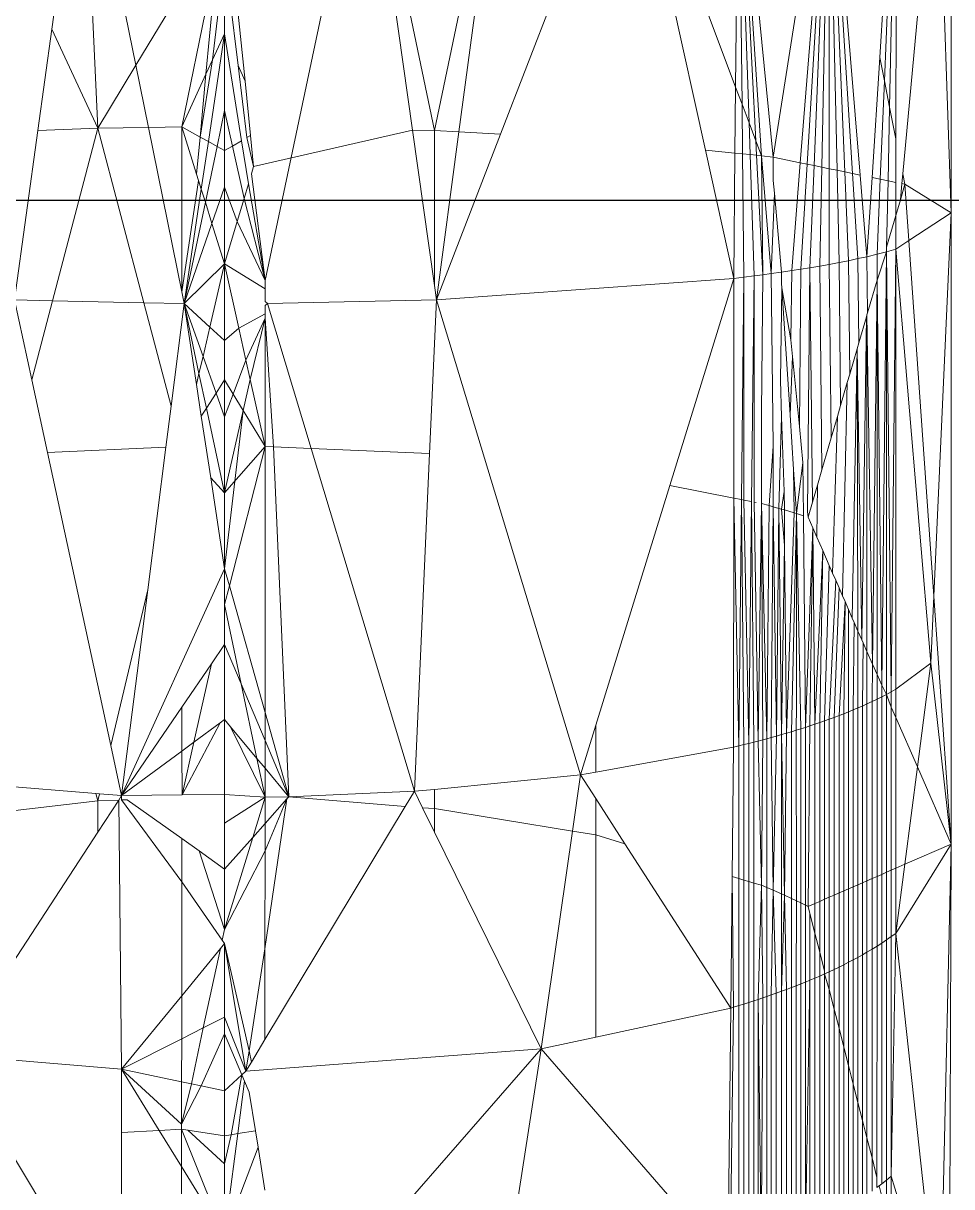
# Model space of a CAD drawing. Header units: metres. Extents: x 294 to 1101, y -498 to -355.
# Drawn here: x 500.83508 to 500.84657, y -391.21485 to -391.20046 of the extents above; entities that cross this region are included whole.
import ezdxf

# ---------------------------------------------------------------- set-up
doc = ezdxf.new("R2010")
doc.units = ezdxf.units.M
doc.linetypes.add('ACAD_ISO10W100', pattern=[18, 12, -3, 0, -3])
doc.layers.add('001-axis', color=1, linetype='Continuous')
doc.layers.add('fur', color=251, linetype='Continuous', lineweight=9)
doc.layers.add('wall', color=7, linetype='Continuous', lineweight=25)

# ---------------------------------------------------------------- blocks, each defined once
blk = doc.blocks.new('dfsdsf')
at = {"layer": 'fur'}
for p, q in [((144.757049, 54.53644), (144.758075, 54.529833)), ((144.763124, 54.534833), (144.763154, 54.527298)), ((144.754949, 54.533411), (144.758075, 54.529833)), ((144.76241, 54.531406), (144.763016, 54.533411)), ((144.763016, 54.533411), (144.762467, 54.528402)), ((144.763016, 54.533411), (144.763154, 54.527298)), ((144.750788, 54.529908), (144.75288, 54.53339)), ((144.752881, 54.530868), (144.75288, 54.53339)), ((144.753624, 54.532667), (144.753624, 54.531289)), ((144.758075, 54.529833), (144.760387, 54.53249)), ((144.760802, 54.532276), (144.760765, 54.52922)), ((144.760765, 54.52922), (144.760765, 54.532261)), ((144.760802, 54.532276), (144.760819, 54.529202)), ((144.760872, 54.529184), (144.760871, 54.532303)), ((144.760924, 54.532281), (144.760924, 54.529165)), ((144.760988, 54.529143), (144.760988, 54.532253)), ((144.753624, 54.530824), (144.754155, 54.53215)), ((144.754155, 54.53215), (144.753624, 54.531289)), ((144.754155, 54.53215), (144.754155, 54.531253)), ((144.754155, 54.53215), (144.754571, 54.531048)), ((144.75432, 54.530881), (144.754155, 54.53215)), ((144.760424, 54.529327), (144.760392, 54.532109)), ((144.760423, 54.532122), (144.760459, 54.529317)), ((144.760523, 54.529297), (144.760523, 54.532162)), ((144.760586, 54.532188), (144.760586, 54.529278)), ((144.760649, 54.529258), (144.760649, 54.532214)), ((144.760711, 54.532239), (144.760711, 54.529238)), ((144.761052, 54.532225), (144.761052, 54.529119)), ((144.761115, 54.529096), (144.761114, 54.532197)), ((144.761176, 54.532169), (144.761177, 54.529073)), ((144.761235, 54.52905), (144.761234, 54.532141)), ((144.761291, 54.532114), (144.761292, 54.529028)), ((144.76241, 54.532117), (144.76241, 54.531406)), ((144.761348, 54.529005), (144.761348, 54.532086)), ((144.761348, 54.532086), (144.761403, 54.528982)), ((144.761403, 54.532059), (144.761403, 54.528982)), ((144.761465, 54.528956), (144.761464, 54.532027)), ((144.761525, 54.531996), (144.761525, 54.52893)), ((144.761584, 54.528903), (144.761584, 54.531964)), ((144.761642, 54.531931), (144.761643, 54.529098)), ((144.761704, 54.52934), (144.761704, 54.531897)), ((144.761764, 54.531861), (144.761764, 54.529577)), ((144.761824, 54.529809), (144.761823, 54.531826)), ((144.762352, 54.531887), (144.762352, 54.531455)), ((144.761881, 54.53179), (144.761882, 54.530037)), ((144.76194, 54.530269), (144.76194, 54.531753)), ((144.761998, 54.531715), (144.761998, 54.530495)), ((144.762054, 54.530717), (144.762054, 54.531678)), ((144.754656, 54.531581), (144.754571, 54.531048)), ((144.762109, 54.531639), (144.762109, 54.530933)), ((144.762173, 54.531182), (144.762173, 54.531594)), ((144.762234, 54.531548), (144.762294, 54.531502)), ((144.762234, 54.531548), (144.762234, 54.531425)), ((144.762294, 54.53166), (144.76226, 54.531528)), ((144.76226, 54.531528), (144.762294, 54.531502)), ((144.762234, 54.531425), (144.762173, 54.531182)), ((144.762234, 54.531425), (144.762235, 54.52856)), ((144.762294, 54.531502), (144.762352, 54.531455)), ((144.762294, 54.528522), (144.762294, 54.531502)), ((144.762352, 54.531455), (144.76241, 54.531406)), ((144.762352, 54.531455), (144.762352, 54.528484)), ((144.762411, 54.528443), (144.76241, 54.531406)), ((144.76241, 54.531406), (144.762467, 54.528402)), ((144.753624, 54.531289), (144.753348, 54.530841)), ((144.753624, 54.531289), (144.753624, 54.530824)), ((144.753702, 54.530837), (144.754155, 54.531253)), ((144.754155, 54.531253), (144.754155, 54.530909)), ((144.754238, 54.530895), (144.754155, 54.531253)), ((144.762173, 54.531182), (144.762109, 54.530933)), ((144.762173, 54.528598), (144.762173, 54.531182)), ((144.754571, 54.531048), (144.754538, 54.530844)), ((144.752881, 54.530081), (144.752881, 54.530868)), ((144.752881, 54.530868), (144.753348, 54.530841)), ((144.753348, 54.530841), (144.752881, 54.530081)), ((144.753348, 54.530841), (144.753624, 54.530824)), ((144.753624, 54.530824), (144.753702, 54.530837)), ((144.753624, 54.530824), (144.753624, 54.530765)), ((144.753702, 54.530837), (144.754155, 54.530909)), ((144.754155, 54.530909), (144.754155, 54.53035)), ((144.754238, 54.530895), (144.754155, 54.530909)), ((144.754371, 54.530153), (144.754238, 54.530895)), ((144.75432, 54.530881), (144.754238, 54.530895)), ((144.754538, 54.530844), (144.75432, 54.530881)), ((144.754404, 54.530232), (144.75432, 54.530881)), ((144.754538, 54.530844), (144.754462, 54.530367)), ((144.762109, 54.530933), (144.762054, 54.530717)), ((144.762109, 54.530933), (144.762109, 54.528636)), ((144.752881, 54.530081), (144.753624, 54.530765)), ((144.753624, 54.530765), (144.753866, 54.530289)), ((144.753624, 54.530765), (144.753624, 54.530238)), ((144.753745, 54.530264), (144.753624, 54.530765)), ((144.762054, 54.530717), (144.761998, 54.530495)), ((144.762054, 54.528667), (144.762054, 54.530717)), ((144.761998, 54.530495), (144.76194, 54.530269)), ((144.761998, 54.530495), (144.761998, 54.528699)), ((144.752881, 54.530081), (144.753624, 54.530238)), ((144.753624, 54.530238), (144.753745, 54.530264)), ((144.753624, 54.530238), (144.753625, 54.529708)), ((144.753745, 54.530264), (144.753866, 54.530289)), ((144.753893, 54.529573), (144.753745, 54.530264)), ((144.753866, 54.530289), (144.754155, 54.53035)), ((144.753866, 54.530289), (144.754155, 54.529647)), ((144.754155, 54.53035), (144.754155, 54.529647)), ((144.754371, 54.530153), (144.754155, 54.53035)), ((144.754371, 54.530153), (144.754404, 54.530232)), ((144.754462, 54.530367), (144.754404, 54.530232)), ((144.76194, 54.530269), (144.761882, 54.530037)), ((144.761941, 54.52873), (144.76194, 54.530269)), ((144.750788, 54.529908), (144.752881, 54.530081)), ((144.752845, 54.526753), (144.752881, 54.530081)), ((144.752881, 54.530081), (144.753625, 54.529174)), ((144.752881, 54.530081), (144.753625, 54.529708)), ((144.754371, 54.530153), (144.754155, 54.529647)), ((144.75442, 54.530108), (144.754155, 54.529441)), ((144.754155, 54.528528), (144.75442, 54.530108)), ((144.75442, 54.530108), (144.754371, 54.530153)), ((144.75442, 54.530108), (144.758075, 54.529833)), ((144.75442, 54.530108), (144.754488, 54.529995)), ((144.75442, 54.530108), (144.75446, 54.529855)), ((144.754488, 54.529995), (144.75446, 54.529855)), ((144.754488, 54.529995), (144.754656, 54.529716)), ((144.761882, 54.530037), (144.761824, 54.529809)), ((144.761882, 54.530037), (144.761882, 54.52876)), ((144.750788, 54.529908), (144.752585, 54.527152)), ((144.75446, 54.529855), (144.754155, 54.528528)), ((144.75446, 54.529855), (144.754656, 54.528594)), ((144.758075, 54.529833), (144.756755, 54.527148)), ((144.758075, 54.529833), (144.758465, 54.527137)), ((144.758075, 54.529833), (144.758754, 54.529687)), ((144.761824, 54.529809), (144.761764, 54.529577)), ((144.761824, 54.52879), (144.761824, 54.529809)), ((144.753625, 54.529708), (144.753893, 54.529573)), ((144.753625, 54.529708), (144.753625, 54.529174)), ((144.754656, 54.529716), (144.756393, 54.526833)), ((144.754656, 54.528594), (144.754656, 54.529716)), ((144.758754, 54.529687), (144.758754, 54.527185)), ((144.758754, 54.529687), (144.760424, 54.529327)), ((144.753893, 54.529573), (144.754155, 54.529441)), ((144.754105, 54.528589), (144.753893, 54.529573)), ((144.754155, 54.529647), (144.754155, 54.529441)), ((144.761764, 54.529577), (144.761704, 54.52934)), ((144.761764, 54.529577), (144.761765, 54.528819)), ((144.754155, 54.529441), (144.754155, 54.528528)), ((144.760424, 54.529327), (144.759114, 54.527294)), ((144.760424, 54.529327), (144.760459, 54.529317)), ((144.760424, 54.529327), (144.760442, 54.527698)), ((144.760459, 54.529317), (144.760442, 54.527698)), ((144.760459, 54.529317), (144.760523, 54.529297)), ((144.760523, 54.529297), (144.760586, 54.529278)), ((144.760523, 54.529297), (144.760523, 54.527722)), ((144.760586, 54.529278), (144.760649, 54.529258)), ((144.760586, 54.529278), (144.760587, 54.527742)), ((144.760649, 54.529258), (144.760711, 54.529238)), ((144.760649, 54.529258), (144.760649, 54.527761)), ((144.760711, 54.529238), (144.760765, 54.52922)), ((144.760711, 54.529238), (144.760711, 54.52778)), ((144.760765, 54.52922), (144.760819, 54.529202)), ((144.760765, 54.52922), (144.760803, 54.527807)), ((144.761704, 54.52934), (144.761643, 54.529098)), ((144.761704, 54.528848), (144.761704, 54.52934)), ((144.753625, 54.529174), (144.754105, 54.528589)), ((144.753625, 54.529174), (144.753625, 54.527766)), ((144.760819, 54.529202), (144.760803, 54.527807)), ((144.760819, 54.529202), (144.760872, 54.529184)), ((144.760872, 54.529184), (144.760924, 54.529165)), ((144.760872, 54.529184), (144.760872, 54.527836)), ((144.760924, 54.529165), (144.760988, 54.529143)), ((144.760924, 54.529165), (144.760948, 54.527868)), ((144.760988, 54.529143), (144.760948, 54.527868)), ((144.760988, 54.529143), (144.761052, 54.529119)), ((144.761052, 54.529119), (144.761115, 54.529096)), ((144.761052, 54.529119), (144.761052, 54.527914)), ((144.761052, 54.529119), (144.761089, 54.52793)), ((144.761115, 54.529096), (144.761089, 54.52793)), ((144.761115, 54.529096), (144.761177, 54.529073)), ((144.761643, 54.529098), (144.761584, 54.528903)), ((144.761643, 54.529098), (144.761643, 54.528877)), ((144.761177, 54.529073), (144.761235, 54.52905)), ((144.761177, 54.529073), (144.761177, 54.527971)), ((144.761235, 54.52905), (144.761292, 54.529028)), ((144.761235, 54.52905), (144.761238, 54.527999)), ((144.761292, 54.529028), (144.761348, 54.529005)), ((144.761292, 54.529028), (144.761292, 54.528025)), ((144.761348, 54.529005), (144.761403, 54.528982)), ((144.761348, 54.529005), (144.761348, 54.528053)), ((144.761403, 54.528982), (144.761465, 54.528956)), ((144.761403, 54.528982), (144.761403, 54.528157)), ((144.761465, 54.528956), (144.761525, 54.52893)), ((144.761465, 54.528956), (144.761465, 54.528398)), ((144.761525, 54.52893), (144.761584, 54.528903)), ((144.761525, 54.52893), (144.761525, 54.528635)), ((144.761584, 54.528869), (144.761525, 54.528635)), ((144.761584, 54.528903), (144.761643, 54.528877)), ((144.761584, 54.528903), (144.761584, 54.528869)), ((144.761584, 54.528869), (144.761584, 54.527981)), ((144.761643, 54.528877), (144.761704, 54.528848)), ((144.761643, 54.528877), (144.761643, 54.527955)), ((144.761704, 54.528848), (144.761765, 54.528819)), ((144.761704, 54.528848), (144.761704, 54.527928)), ((144.761765, 54.528819), (144.761824, 54.52879)), ((144.761765, 54.528819), (144.761765, 54.527902)), ((144.761824, 54.52879), (144.761882, 54.52876)), ((144.761824, 54.52879), (144.761824, 54.527876)), ((144.761882, 54.52876), (144.761941, 54.52873)), ((144.761882, 54.52876), (144.761882, 54.527851)), ((144.761941, 54.52873), (144.761998, 54.528699)), ((144.761941, 54.52873), (144.761941, 54.527826)), ((144.761998, 54.528699), (144.762054, 54.528667)), ((144.761998, 54.528699), (144.761998, 54.527801)), ((144.762054, 54.528667), (144.762109, 54.528636)), ((144.762054, 54.528667), (144.762055, 54.527776)), ((144.754105, 54.528589), (144.754155, 54.528528)), ((144.754127, 54.528487), (144.754155, 54.528528)), ((144.754656, 54.528594), (144.754928, 54.526736)), ((144.754657, 54.527382), (144.754656, 54.528594)), ((144.761525, 54.528635), (144.761465, 54.528398)), ((144.761525, 54.528635), (144.761525, 54.528006)), ((144.762109, 54.528636), (144.762173, 54.528598)), ((144.762109, 54.528636), (144.76211, 54.527752)), ((144.762173, 54.528598), (144.762235, 54.52856)), ((144.762173, 54.528598), (144.762173, 54.527724)), ((144.762235, 54.52856), (144.762294, 54.528522)), ((144.762235, 54.52856), (144.762235, 54.527698)), ((144.762294, 54.528522), (144.762352, 54.528484)), ((144.762294, 54.528522), (144.762294, 54.527672)), ((144.754127, 54.528487), (144.753625, 54.527766)), ((144.75384, 54.527383), (144.754155, 54.528355)), ((144.754155, 54.528355), (144.754127, 54.528487)), ((144.754155, 54.528355), (144.754155, 54.527609)), ((144.754155, 54.528355), (144.754505, 54.527214)), ((144.754657, 54.527382), (144.754155, 54.528355)), ((144.761465, 54.528398), (144.761403, 54.528157)), ((144.761465, 54.528398), (144.761465, 54.528033)), ((144.762352, 54.528484), (144.762411, 54.528443)), ((144.762352, 54.528484), (144.762352, 54.527647)), ((144.762411, 54.528443), (144.762467, 54.528402)), ((144.762411, 54.528443), (144.762411, 54.527621)), ((144.762467, 54.528402), (144.763154, 54.527298)), ((144.762467, 54.528402), (144.762578, 54.527548)), ((144.762467, 54.528402), (144.762467, 54.527597)), ((144.761381, 54.528069), (144.761348, 54.528053)), ((144.761403, 54.528157), (144.761381, 54.528069)), ((144.761381, 54.528069), (144.761404, 54.525835)), ((144.761465, 54.528033), (144.761381, 54.528069)), ((144.761089, 54.52793), (144.761052, 54.525943)), ((144.761089, 54.52793), (144.761052, 54.527914)), ((144.761089, 54.52793), (144.761177, 54.527971)), ((144.761089, 54.52793), (144.761115, 54.525925)), ((144.761238, 54.527999), (144.761177, 54.527971)), ((144.761177, 54.527971), (144.761177, 54.525907)), ((144.761238, 54.527999), (144.761235, 54.525889)), ((144.761292, 54.528025), (144.761238, 54.527999)), ((144.761348, 54.528053), (144.761292, 54.528025)), ((144.761292, 54.528025), (144.761292, 54.525871)), ((144.761348, 54.528053), (144.761348, 54.525853)), ((144.761465, 54.528033), (144.761465, 54.525815)), ((144.761525, 54.528006), (144.761465, 54.528033)), ((144.761525, 54.528006), (144.761525, 54.525795)), ((144.761584, 54.527981), (144.761525, 54.528006)), ((144.761584, 54.527981), (144.761585, 54.525774)), ((144.761643, 54.527955), (144.761584, 54.527981)), ((144.761643, 54.527955), (144.761643, 54.525753)), ((144.761704, 54.527928), (144.761643, 54.527955)), ((144.761704, 54.527928), (144.761705, 54.52573)), ((144.761765, 54.527902), (144.761704, 54.527928)), ((144.760711, 54.52778), (144.760649, 54.527761)), ((144.760803, 54.527807), (144.760711, 54.52778)), ((144.760711, 54.52778), (144.760711, 54.526036)), ((144.760803, 54.527807), (144.760765, 54.526022)), ((144.760872, 54.527836), (144.760803, 54.527807)), ((144.760803, 54.527807), (144.760819, 54.526008)), ((144.760948, 54.527868), (144.760872, 54.527836)), ((144.760872, 54.527836), (144.760872, 54.525994)), ((144.760948, 54.527868), (144.760924, 54.525979)), ((144.760948, 54.527868), (144.761052, 54.527914)), ((144.760948, 54.527868), (144.760989, 54.525961)), ((144.761052, 54.527914), (144.761052, 54.525943)), ((144.761765, 54.527902), (144.761765, 54.525708)), ((144.761824, 54.527876), (144.761765, 54.527902)), ((144.761824, 54.527876), (144.761824, 54.525685)), ((144.761882, 54.527851), (144.761824, 54.527876)), ((144.761882, 54.527851), (144.761882, 54.525662)), ((144.761941, 54.527826), (144.761882, 54.527851)), ((144.761941, 54.527826), (144.761941, 54.525638)), ((144.761998, 54.527801), (144.761941, 54.527826)), ((144.761998, 54.527801), (144.761999, 54.525613)), ((144.762055, 54.527776), (144.761998, 54.527801)), ((144.753625, 54.527766), (144.752881, 54.526751)), ((144.753625, 54.527766), (144.753625, 54.527229)), ((144.760523, 54.527722), (144.760442, 54.527698)), ((144.760442, 54.527698), (144.760459, 54.526098)), ((144.760587, 54.527742), (144.760523, 54.527722)), ((144.760523, 54.527722), (144.760523, 54.526083)), ((144.760649, 54.527761), (144.760587, 54.527742)), ((144.760587, 54.527742), (144.760587, 54.526067)), ((144.760649, 54.527761), (144.760649, 54.526052)), ((144.762055, 54.527776), (144.762055, 54.525589)), ((144.76211, 54.527752), (144.762055, 54.527776)), ((144.76211, 54.527752), (144.76211, 54.525564)), ((144.762173, 54.527724), (144.76211, 54.527752)), ((144.762173, 54.527724), (144.762173, 54.525535)), ((144.762235, 54.527698), (144.762173, 54.527724)), ((144.762235, 54.527698), (144.762235, 54.525505)), ((144.762294, 54.527672), (144.762235, 54.527698)), ((144.762294, 54.527672), (144.762295, 54.525475)), ((144.762352, 54.527647), (144.762294, 54.527672)), ((144.762352, 54.527647), (144.762353, 54.525445)), ((144.762411, 54.527621), (144.762352, 54.527647)), ((144.75384, 54.527383), (144.754155, 54.527609)), ((144.754505, 54.527214), (144.754155, 54.527609)), ((144.754155, 54.527609), (144.754155, 54.527037)), ((144.762411, 54.527621), (144.762411, 54.525602)), ((144.762467, 54.527597), (144.762411, 54.527621)), ((144.762467, 54.527597), (144.762467, 54.52573)), ((144.762578, 54.527548), (144.762467, 54.527597)), ((144.762578, 54.527548), (144.762735, 54.526341)), ((144.763154, 54.527298), (144.762578, 54.527548)), ((144.753625, 54.527229), (144.75384, 54.527383)), ((144.754657, 54.527042), (144.754657, 54.527382)), ((144.754928, 54.526736), (144.754657, 54.527382)), ((144.752952, 54.526748), (144.753625, 54.527229)), ((144.754505, 54.527214), (144.754657, 54.526718)), ((144.754657, 54.527042), (144.754505, 54.527214)), ((144.759114, 54.527294), (144.758754, 54.527185)), ((144.759114, 54.527294), (144.758754, 54.526735)), ((144.762735, 54.526341), (144.763154, 54.527298)), ((144.763154, 54.527298), (144.762902, 54.52506)), ((144.763154, 54.527298), (144.762939, 54.52423)), ((144.763154, 54.527298), (144.763152, 54.519484)), ((144.752585, 54.527152), (144.752585, 54.526764)), ((144.752585, 54.527152), (144.752845, 54.526753)), ((144.756755, 54.527148), (144.756606, 54.526847)), ((144.756755, 54.527148), (144.756755, 54.526856)), ((144.758465, 54.527137), (144.756755, 54.526856)), ((144.758754, 54.527185), (144.758465, 54.527137)), ((144.758465, 54.527137), (144.758565, 54.526441)), ((144.758754, 54.527185), (144.758754, 54.526735)), ((144.752585, 54.526764), (144.750485, 54.527004)), ((144.754657, 54.526718), (144.754155, 54.527037)), ((144.754155, 54.527037), (144.754155, 54.526685)), ((144.754657, 54.526718), (144.754657, 54.527042)), ((144.754928, 54.526736), (144.754657, 54.527042)), ((144.756393, 54.526833), (144.75495, 54.526711)), ((144.756393, 54.526833), (144.756507, 54.526644)), ((144.756606, 54.526847), (144.756507, 54.526644)), ((144.756755, 54.526856), (144.756606, 54.526847)), ((144.756755, 54.526856), (144.756755, 54.52662)), ((144.752562, 54.526671), (144.750598, 54.526512)), ((144.752585, 54.526764), (144.752562, 54.526671)), ((144.752606, 54.526675), (144.752562, 54.526671)), ((144.752585, 54.526764), (144.752606, 54.526675)), ((144.752845, 54.526753), (144.752585, 54.526764)), ((144.752881, 54.526697), (144.752606, 54.526675)), ((144.752881, 54.526697), (144.752748, 54.526079)), ((144.752881, 54.526697), (144.752845, 54.526753)), ((144.752952, 54.526748), (144.752881, 54.526751)), ((144.752881, 54.526751), (144.752881, 54.526697)), ((144.752881, 54.526697), (144.754156, 54.52389)), ((144.752881, 54.526697), (144.753631, 54.52669)), ((144.752881, 54.526697), (144.753625, 54.525605)), ((144.752881, 54.526697), (144.753628, 54.526146)), ((144.753204, 54.524153), (144.752881, 54.526697)), ((144.753631, 54.52669), (144.753628, 54.526146)), ((144.753631, 54.52669), (144.754155, 54.526685)), ((144.753777, 54.526037), (144.753631, 54.52669)), ((144.753631, 54.52669), (144.754102, 54.525797)), ((144.754657, 54.526718), (144.754155, 54.526685)), ((144.754155, 54.526685), (144.754155, 54.525757)), ((144.754657, 54.526718), (144.754229, 54.525846)), ((144.754657, 54.526718), (144.754556, 54.526238)), ((144.75495, 54.526711), (144.754657, 54.526718)), ((144.754657, 54.526359), (144.754657, 54.526718)), ((144.75495, 54.526711), (144.754657, 54.526015)), ((144.754657, 54.525669), (144.75495, 54.526711)), ((144.75495, 54.526711), (144.754657, 54.526359)), ((144.75495, 54.526711), (144.754763, 54.522382)), ((144.754928, 54.526736), (144.75495, 54.526711)), ((144.756507, 54.526644), (144.75495, 54.526711)), ((144.755227, 54.522402), (144.756507, 54.526644)), ((144.756755, 54.52662), (144.756507, 54.526644)), ((144.756507, 54.526644), (144.756695, 54.522465)), ((144.758754, 54.526735), (144.758565, 54.526441)), ((144.758565, 54.526441), (144.756755, 54.52662)), ((144.754657, 54.526359), (144.754556, 54.526238)), ((144.754657, 54.526015), (144.754657, 54.526359)), ((144.758565, 54.526441), (144.75678, 54.520563)), ((144.758565, 54.526441), (144.758754, 54.525828)), ((144.758754, 54.526407), (144.758565, 54.526441)), ((144.758754, 54.526407), (144.758754, 54.525828)), ((144.760459, 54.526098), (144.758754, 54.526407)), ((144.762467, 54.52573), (144.762735, 54.526341)), ((144.762735, 54.526341), (144.762902, 54.52506)), ((144.754556, 54.526238), (144.754229, 54.525846)), ((144.754556, 54.526238), (144.754362, 54.525316)), ((144.752748, 54.526079), (144.751964, 54.52245)), ((144.752748, 54.526079), (144.753204, 54.524153)), ((144.753628, 54.526146), (144.753625, 54.525605)), ((144.753628, 54.526146), (144.753777, 54.526037)), ((144.760523, 54.526083), (144.760459, 54.526098)), ((144.760459, 54.526098), (144.76046, 54.523016)), ((144.76046, 54.523016), (144.760523, 54.526083)), ((144.760587, 54.526067), (144.760523, 54.526083)), ((144.760523, 54.526083), (144.760557, 54.523035)), ((144.760557, 54.523035), (144.760587, 54.526067)), ((144.760649, 54.526052), (144.760587, 54.526067)), ((144.760587, 54.523041), (144.760649, 54.526052)), ((144.760711, 54.526036), (144.760649, 54.526052)), ((144.760649, 54.526052), (144.760682, 54.523059)), ((144.753993, 54.525065), (144.753777, 54.526037)), ((144.753777, 54.526037), (144.754102, 54.525797)), ((144.754657, 54.526015), (144.754362, 54.525316)), ((144.754657, 54.525669), (144.754657, 54.526015)), ((144.760711, 54.526036), (144.760682, 54.523059)), ((144.760765, 54.526022), (144.760711, 54.526036)), ((144.760712, 54.523065), (144.760765, 54.526022)), ((144.760819, 54.526008), (144.760765, 54.526022)), ((144.760765, 54.526022), (144.760804, 54.523083)), ((144.760804, 54.523083), (144.760819, 54.526008)), ((144.760804, 54.523083), (144.760872, 54.525994)), ((144.760872, 54.525994), (144.760819, 54.526008)), ((144.760924, 54.525979), (144.760872, 54.525994)), ((144.760872, 54.525994), (144.760899, 54.523109)), ((144.760989, 54.525961), (144.760924, 54.525979)), ((144.760924, 54.525979), (144.760949, 54.523123)), ((144.760949, 54.523123), (144.760989, 54.525961)), ((144.761052, 54.525943), (144.760989, 54.525961)), ((144.760989, 54.525961), (144.76102, 54.523143)), ((144.76102, 54.523143), (144.761052, 54.525943)), ((144.761115, 54.525925), (144.761052, 54.525943)), ((144.761052, 54.525943), (144.76109, 54.523604)), ((144.76109, 54.523604), (144.761115, 54.525925)), ((144.761177, 54.525907), (144.761115, 54.525925)), ((144.761115, 54.525925), (144.761208, 54.523198)), ((144.761235, 54.525889), (144.761177, 54.525907)), ((144.761177, 54.525907), (144.761238, 54.523207)), ((144.754102, 54.525797), (144.754155, 54.525757)), ((144.754229, 54.525846), (144.754155, 54.525757)), ((144.758754, 54.525828), (144.75967, 54.52286)), ((144.761292, 54.525871), (144.761235, 54.525889)), ((144.761235, 54.525889), (144.761238, 54.525586)), ((144.761238, 54.523207), (144.761292, 54.525871)), ((144.761348, 54.525853), (144.761292, 54.525871)), ((144.761323, 54.523234), (144.761348, 54.525853)), ((144.761404, 54.525835), (144.761348, 54.525853)), ((144.761348, 54.525853), (144.761439, 54.523383)), ((144.761465, 54.525815), (144.761404, 54.525835)), ((144.761404, 54.525835), (144.761439, 54.523383)), ((144.761439, 54.523383), (144.761465, 54.525815)), ((144.761525, 54.525795), (144.761465, 54.525815)), ((144.761465, 54.525815), (144.761563, 54.523666)), ((144.761585, 54.525774), (144.761525, 54.525795)), ((144.761563, 54.523666), (144.761525, 54.525795)), ((144.761643, 54.525753), (144.761585, 54.525774)), ((144.761585, 54.525774), (144.761643, 54.52385)), ((144.754155, 54.525757), (144.754155, 54.524826)), ((144.754215, 54.524101), (144.754657, 54.525669)), ((144.754657, 54.522378), (144.754657, 54.525669)), ((144.761705, 54.52573), (144.761643, 54.525753)), ((144.761643, 54.525753), (144.761723, 54.524032)), ((144.761765, 54.525708), (144.761705, 54.52573)), ((144.761705, 54.52573), (144.761765, 54.524128)), ((144.761824, 54.525685), (144.761765, 54.525708)), ((144.761839, 54.524295), (144.761765, 54.525708)), ((144.761882, 54.525662), (144.761824, 54.525685)), ((144.761824, 54.525685), (144.761839, 54.524295)), ((144.761941, 54.525638), (144.761882, 54.525662)), ((144.761882, 54.525662), (144.761882, 54.524395)), ((144.761999, 54.525613), (144.761941, 54.525638)), ((144.761952, 54.524555), (144.761941, 54.525638)), ((144.762411, 54.525602), (144.762467, 54.52573)), ((144.762467, 54.52573), (144.762467, 54.525381)), ((144.753625, 54.525605), (144.753993, 54.525065)), ((144.761238, 54.525586), (144.761238, 54.523207)), ((144.762055, 54.525589), (144.761999, 54.525613)), ((144.761999, 54.524661), (144.761999, 54.525613)), ((144.76211, 54.525564), (144.762055, 54.525589)), ((144.762055, 54.525589), (144.762063, 54.524807)), ((144.762173, 54.525535), (144.76211, 54.525564)), ((144.76211, 54.525564), (144.76211, 54.524915)), ((144.762235, 54.525505), (144.762173, 54.525535)), ((144.762173, 54.525535), (144.762179, 54.525071)), ((144.762295, 54.525475), (144.762235, 54.525505)), ((144.762235, 54.5252), (144.762235, 54.525505)), ((144.762295, 54.525475), (144.762293, 54.525333)), ((144.762353, 54.525445), (144.762295, 54.525475)), ((144.762353, 54.525445), (144.762411, 54.525602)), ((144.762411, 54.525602), (144.762411, 54.525413)), ((144.762235, 54.5252), (144.762293, 54.525333)), ((144.762236, 54.520319), (144.762293, 54.525333)), ((144.762293, 54.525333), (144.762353, 54.525445)), ((144.762293, 54.525333), (144.762353, 54.519969)), ((144.762411, 54.525413), (144.762353, 54.525445)), ((144.762353, 54.525445), (144.762353, 54.519969)), ((144.762353, 54.519969), (144.762411, 54.525413)), ((144.762411, 54.525413), (144.762468, 54.519936)), ((144.762467, 54.525381), (144.762411, 54.525413)), ((144.762902, 54.52506), (144.762467, 54.525381)), ((144.762467, 54.525381), (144.762468, 54.519936)), ((144.754362, 54.525316), (144.754155, 54.524826)), ((144.754362, 54.525316), (144.754156, 54.524332)), ((144.762179, 54.525071), (144.762235, 54.5252)), ((144.762236, 54.520319), (144.762235, 54.5252)), ((144.753993, 54.525065), (144.754155, 54.524826)), ((144.76211, 54.520749), (144.762179, 54.525071)), ((144.76211, 54.524915), (144.762179, 54.525071)), ((144.762179, 54.525071), (144.762236, 54.520319)), ((144.762902, 54.52506), (144.762468, 54.519936)), ((144.762902, 54.52506), (144.762939, 54.52423)), ((144.762063, 54.524807), (144.76211, 54.524915)), ((144.76211, 54.524915), (144.76211, 54.520749)), ((144.754155, 54.524826), (144.754156, 54.524332)), ((144.761987, 54.521171), (144.762047, 54.52477)), ((144.761999, 54.524661), (144.762047, 54.52477)), ((144.762063, 54.524807), (144.762047, 54.52477)), ((144.762047, 54.52477), (144.762103, 54.520775)), ((144.761952, 54.524555), (144.761999, 54.524661)), ((144.761987, 54.521171), (144.761999, 54.524661)), ((144.761882, 54.524395), (144.761929, 54.524502)), ((144.761929, 54.524502), (144.761952, 54.524555)), ((144.761929, 54.524502), (144.761987, 54.521171)), ((144.754156, 54.524332), (144.754215, 54.524101)), ((144.754156, 54.524332), (144.754156, 54.52389)), ((144.761882, 54.524395), (144.761839, 54.524295)), ((144.761765, 54.524128), (144.761809, 54.524227)), ((144.761839, 54.524295), (144.761809, 54.524227)), ((144.761809, 54.524227), (144.761867, 54.521586)), ((144.762939, 54.52423), (144.76263, 54.519829)), ((144.762939, 54.52423), (144.763152, 54.519484)), ((144.753429, 54.522387), (144.753204, 54.524153)), ((144.754156, 54.52389), (144.754215, 54.524101)), ((144.754215, 54.524101), (144.754657, 54.522378)), ((144.761723, 54.524032), (144.761765, 54.524128)), ((144.754156, 54.52389), (144.753984, 54.522765)), ((144.754156, 54.52389), (144.754156, 54.522952)), ((144.754387, 54.521932), (144.754156, 54.52389)), ((144.761643, 54.52385), (144.761685, 54.523945)), ((144.761723, 54.524032), (144.761685, 54.523945)), ((144.761685, 54.523945), (144.761745, 54.522005)), ((144.761563, 54.523666), (144.761643, 54.52385)), ((144.761053, 54.523152), (144.76109, 54.523604)), ((144.76109, 54.523604), (144.76109, 54.523163)), ((144.76149, 54.5235), (144.761563, 54.523666)), ((144.761439, 54.523383), (144.76149, 54.5235)), ((144.76149, 54.5235), (144.761497, 54.522857)), ((144.761382, 54.523253), (144.761439, 54.523383)), ((144.76109, 54.523163), (144.761208, 54.523198)), ((144.761202, 54.522662), (144.761238, 54.523207)), ((144.761208, 54.523198), (144.761202, 54.522662)), ((144.761208, 54.523198), (144.761238, 54.523207)), ((144.761238, 54.523207), (144.761323, 54.523234)), ((144.761316, 54.522577), (144.761238, 54.523207)), ((144.761316, 54.522577), (144.761323, 54.523234)), ((144.761382, 54.523253), (144.761375, 54.52318)), ((144.761375, 54.52318), (144.761404, 54.520165)), ((144.761382, 54.523253), (144.761436, 54.523068)), ((144.76046, 54.523016), (144.760557, 54.523035)), ((144.760557, 54.523035), (144.760587, 54.523041)), ((144.760557, 54.523035), (144.760587, 54.520282)), ((144.760587, 54.523041), (144.760682, 54.523059)), ((144.760587, 54.520282), (144.760587, 54.523041)), ((144.760682, 54.523059), (144.760712, 54.520266)), ((144.760712, 54.523065), (144.760738, 54.52307)), ((144.760712, 54.520266), (144.760712, 54.523065)), ((144.760804, 54.523083), (144.760899, 54.523109)), ((144.760804, 54.523083), (144.760804, 54.521955)), ((144.760899, 54.523109), (144.760949, 54.523123)), ((144.760899, 54.523109), (144.760949, 54.522372)), ((144.760949, 54.523123), (144.76102, 54.523143)), ((144.760949, 54.523123), (144.760949, 54.522372)), ((144.76102, 54.523143), (144.76109, 54.523163)), ((144.76102, 54.523143), (144.761053, 54.522012)), ((144.761083, 54.522936), (144.761053, 54.523152)), ((144.76109, 54.523163), (144.761083, 54.522936)), ((144.761404, 54.520165), (144.761436, 54.523068)), ((144.761436, 54.523068), (144.761497, 54.522857)), ((144.753931, 54.521902), (144.754156, 54.522952)), ((144.753984, 54.522765), (144.754156, 54.522952)), ((144.754156, 54.522952), (144.754156, 54.52201)), ((144.754387, 54.521932), (144.754156, 54.522952)), ((144.754657, 54.522378), (144.754156, 54.522952)), ((144.75967, 54.52286), (144.76046, 54.523016)), ((144.76046, 54.520298), (144.76046, 54.523016)), ((144.761053, 54.522012), (144.761083, 54.522936)), ((144.753984, 54.522765), (144.753867, 54.522001)), ((144.75967, 54.52286), (144.76046, 54.520298)), ((144.761497, 54.522857), (144.761552, 54.522666)), ((144.761158, 54.521987), (144.761202, 54.522662)), ((144.761526, 54.520145), (144.761552, 54.522666)), ((144.761552, 54.522666), (144.761667, 54.522272)), ((144.755227, 54.522402), (144.756695, 54.522465)), ((144.75678, 54.520563), (144.756695, 54.522465)), ((144.761273, 54.522132), (144.761316, 54.522577)), ((144.751964, 54.52245), (144.751771, 54.521554)), ((144.751964, 54.52245), (144.753429, 54.522387)), ((144.753493, 54.521878), (144.753429, 54.522387)), ((144.754657, 54.522378), (144.754387, 54.521932)), ((144.754657, 54.522378), (144.754473, 54.521549)), ((144.754657, 54.522378), (144.754763, 54.522382)), ((144.754763, 54.522382), (144.754657, 54.520788)), ((144.754657, 54.520788), (144.754657, 54.522378)), ((144.754686, 54.520608), (144.755227, 54.522402)), ((144.754763, 54.522382), (144.755227, 54.522402)), ((144.760949, 54.522372), (144.760925, 54.520238)), ((144.761644, 54.520124), (144.761667, 54.522272)), ((144.761667, 54.522272), (144.761745, 54.522005)), ((144.761273, 54.522132), (144.761188, 54.521262)), ((144.761293, 54.520183), (144.761273, 54.522132)), ((144.753493, 54.521878), (144.753156, 54.520598)), ((144.753655, 54.520608), (144.753493, 54.521878)), ((144.753867, 54.522001), (144.753807, 54.52161)), ((144.753839, 54.521473), (144.753931, 54.521902)), ((144.753867, 54.522001), (144.753931, 54.521902)), ((144.753931, 54.521902), (144.754051, 54.521716)), ((144.754051, 54.521716), (144.754156, 54.52201)), ((144.754156, 54.52201), (144.754156, 54.521551)), ((144.754263, 54.521728), (144.754156, 54.52201)), ((144.754387, 54.521932), (144.754263, 54.521728)), ((144.754473, 54.521549), (144.754387, 54.521932)), ((144.76082, 54.520252), (144.760804, 54.521955)), ((144.761053, 54.522012), (144.761038, 54.521555)), ((144.761055, 54.520415), (144.761158, 54.521987)), ((144.761188, 54.521262), (144.761158, 54.521987)), ((144.761745, 54.522005), (144.761784, 54.52187)), ((144.761784, 54.52187), (144.761766, 54.520101)), ((144.761784, 54.52187), (144.761867, 54.521586)), ((144.753807, 54.52161), (144.753655, 54.520608)), ((144.753839, 54.521473), (144.753807, 54.52161)), ((144.753889, 54.521263), (144.754051, 54.521716)), ((144.754051, 54.521716), (144.754156, 54.521551)), ((144.754263, 54.521728), (144.754156, 54.521551)), ((144.75442, 54.521311), (144.754263, 54.521728)), ((144.751771, 54.521554), (144.751556, 54.520563)), ((144.751771, 54.521554), (144.752027, 54.520573)), ((144.753655, 54.520608), (144.753839, 54.521473)), ((144.753889, 54.521263), (144.753839, 54.521473)), ((144.754156, 54.521551), (144.754156, 54.521066)), ((144.754473, 54.521549), (144.75442, 54.521311)), ((144.754657, 54.520788), (144.754473, 54.521549)), ((144.761038, 54.521555), (144.761055, 54.520415)), ((144.761867, 54.521586), (144.761897, 54.521481)), ((144.761897, 54.521481), (144.761883, 54.520078)), ((144.761897, 54.521481), (144.761987, 54.521171)), ((144.75442, 54.521311), (144.754332, 54.520914)), ((144.754657, 54.520788), (144.75442, 54.521311)), ((144.753655, 54.520608), (144.753889, 54.521263)), ((144.753974, 54.520899), (144.753889, 54.521263)), ((144.761168, 54.521056), (144.761188, 54.521262)), ((144.76201, 54.521095), (144.761987, 54.521171)), ((144.753974, 54.520899), (144.754156, 54.521066)), ((144.754156, 54.521066), (144.754156, 54.520119)), ((144.754332, 54.520914), (144.754156, 54.521066)), ((144.761168, 54.521056), (144.761055, 54.520415)), ((144.761178, 54.520201), (144.761168, 54.521056)), ((144.761999, 54.520053), (144.76201, 54.521095)), ((144.76201, 54.521095), (144.762103, 54.520775)), ((144.753655, 54.520608), (144.753974, 54.520899)), ((144.754156, 54.520119), (144.753974, 54.520899)), ((144.754332, 54.520914), (144.754156, 54.520119)), ((144.754657, 54.520736), (144.754332, 54.520914)), ((144.754657, 54.520788), (144.754657, 54.520736)), ((144.754657, 54.520736), (144.754657, 54.520633)), ((144.762103, 54.520775), (144.76211, 54.520749)), ((144.76211, 54.520749), (144.762118, 54.520722)), ((144.752027, 54.520573), (144.753156, 54.520598)), ((144.753156, 54.520598), (144.752586, 54.518438)), ((144.753156, 54.520598), (144.753655, 54.520608)), ((144.753655, 54.520608), (144.753626, 54.520465)), ((144.753655, 54.520608), (144.754156, 54.520119)), ((144.753655, 54.520608), (144.754, 54.519619)), ((144.753655, 54.520608), (144.753918, 54.519356)), ((144.753655, 54.520608), (144.753867, 54.519195)), ((144.754686, 54.520608), (144.754657, 54.520633)), ((144.754686, 54.520608), (144.754657, 54.520582)), ((144.754657, 54.520582), (144.754657, 54.520426)), ((144.754686, 54.520608), (144.75678, 54.520563)), ((144.762118, 54.520722), (144.76211, 54.520029)), ((144.762118, 54.520722), (144.762236, 54.520319)), ((144.751556, 54.520563), (144.752027, 54.520573)), ((144.751844, 54.518466), (144.751556, 54.520563)), ((144.752027, 54.520573), (144.752586, 54.518438)), ((144.753214, 54.518429), (144.753626, 54.520465)), ((144.753626, 54.520465), (144.753626, 54.518423)), ((144.753626, 54.520465), (144.753833, 54.519085)), ((144.75678, 54.520563), (144.756755, 54.520387)), ((144.75678, 54.520563), (144.76046, 54.520298)), ((144.75678, 54.520563), (144.757057, 54.518485)), ((144.757572, 54.518512), (144.75678, 54.520563)), ((144.754657, 54.520426), (144.754156, 54.520119)), ((144.754657, 54.520322), (144.754312, 54.519594)), ((144.754657, 54.520322), (144.754398, 54.519308)), ((144.754657, 54.520322), (144.754451, 54.519128)), ((144.754657, 54.520322), (144.754488, 54.519003)), ((144.754657, 54.520322), (144.754657, 54.520426)), ((144.754657, 54.520322), (144.755912, 54.514409)), ((144.756755, 54.520387), (144.756484, 54.518463)), ((144.756755, 54.520387), (144.756756, 54.518468)), ((144.76046, 54.520298), (144.760109, 54.51871)), ((144.76046, 54.520298), (144.760587, 54.520282)), ((144.760476, 54.518746), (144.76046, 54.520298)), ((144.761055, 54.520415), (144.761052, 54.520359)), ((144.761052, 54.520359), (144.761053, 54.52022)), ((144.762236, 54.519999), (144.762236, 54.520319)), ((144.762236, 54.520319), (144.762353, 54.519969)), ((144.76057, 54.518756), (144.760587, 54.520282)), ((144.760587, 54.520282), (144.760712, 54.520266)), ((144.760712, 54.520266), (144.760663, 54.518765)), ((144.760712, 54.520266), (144.76082, 54.520252)), ((144.760744, 54.518773), (144.76082, 54.520252)), ((144.76082, 54.520252), (144.760804, 54.518779)), ((144.760925, 54.520238), (144.760804, 54.518779)), ((144.76082, 54.520252), (144.760925, 54.520238)), ((144.760964, 54.519243), (144.760925, 54.520238)), ((144.760925, 54.520238), (144.761053, 54.52022)), ((144.760964, 54.519243), (144.761053, 54.52022)), ((144.761053, 54.52022), (144.761178, 54.520201)), ((144.761178, 54.520201), (144.761293, 54.520183)), ((144.761178, 54.520201), (144.761284, 54.518867)), ((144.761293, 54.520183), (144.761404, 54.520165)), ((144.761371, 54.518885), (144.761293, 54.520183)), ((144.761404, 54.520165), (144.761526, 54.520145)), ((144.761404, 54.520165), (144.761456, 54.518902)), ((144.754, 54.519619), (144.754156, 54.520119)), ((144.754156, 54.520119), (144.754156, 54.51917)), ((144.754156, 54.520119), (144.754312, 54.519594)), ((144.761526, 54.520145), (144.761644, 54.520124)), ((144.76155, 54.518921), (144.761526, 54.520145)), ((144.761644, 54.520124), (144.761643, 54.51894)), ((144.761644, 54.520124), (144.761766, 54.520101)), ((144.76174, 54.51896), (144.761766, 54.520101)), ((144.761766, 54.520101), (144.761883, 54.520078)), ((144.761883, 54.520078), (144.761836, 54.51898)), ((144.761883, 54.520078), (144.761999, 54.520053)), ((144.761932, 54.518999), (144.761999, 54.520053)), ((144.761999, 54.520053), (144.76211, 54.520029)), ((144.76211, 54.520029), (144.762026, 54.519019)), ((144.76211, 54.520029), (144.762236, 54.519999)), ((144.762173, 54.519049), (144.76211, 54.520029)), ((144.762236, 54.519999), (144.762353, 54.519969)), ((144.762275, 54.519069), (144.762236, 54.519999)), ((144.762353, 54.519969), (144.762468, 54.519936)), ((144.762353, 54.519969), (144.762354, 54.519911)), ((144.762354, 54.519911), (144.762372, 54.519089)), ((144.762354, 54.519911), (144.762468, 54.51952)), ((144.762468, 54.519936), (144.76263, 54.519829)), ((144.762468, 54.51952), (144.762468, 54.519936)), ((144.76263, 54.519829), (144.762581, 54.519132)), ((144.76263, 54.519829), (144.763152, 54.519484)), ((144.753918, 54.519356), (144.754, 54.519619)), ((144.754, 54.519619), (144.754156, 54.51917)), ((144.754312, 54.519594), (144.754156, 54.51917)), ((144.754312, 54.519594), (144.754398, 54.519308)), ((144.762468, 54.51952), (144.762469, 54.519109)), ((144.762525, 54.519325), (144.762468, 54.51952)), ((144.763152, 54.519484), (144.762581, 54.519132)), ((144.762984, 54.51441), (144.763152, 54.519484)), ((144.763152, 54.519484), (144.763157, 54.51441)), ((144.753867, 54.519195), (144.753918, 54.519356)), ((144.753918, 54.519356), (144.754063, 54.518665)), ((144.754398, 54.519308), (144.754254, 54.518659)), ((144.754398, 54.519308), (144.754451, 54.519128)), ((144.762525, 54.519325), (144.762581, 54.519132)), ((144.762544, 54.519124), (144.762525, 54.519325)), ((144.753833, 54.519085), (144.753867, 54.519195)), ((144.753867, 54.519195), (144.753955, 54.518605)), ((144.754156, 54.51917), (144.754156, 54.518716)), ((144.760949, 54.519086), (144.760964, 54.519243)), ((144.753626, 54.518423), (144.753808, 54.519006)), ((144.753808, 54.519006), (144.753833, 54.519085)), ((144.753808, 54.519006), (144.753852, 54.518548)), ((144.754451, 54.519128), (144.754367, 54.518593)), ((144.754488, 54.519003), (144.754515, 54.518911)), ((144.760949, 54.518799), (144.760949, 54.519086)), ((144.762026, 54.519019), (144.76164, 54.51441)), ((144.76164, 54.51441), (144.761932, 54.518999)), ((144.761932, 54.518999), (144.761836, 54.51898)), ((144.762026, 54.519019), (144.761932, 54.518999)), ((144.762275, 54.519069), (144.762173, 54.519049)), ((144.762269, 54.517565), (144.762173, 54.519049)), ((144.762372, 54.519089), (144.762275, 54.519069)), ((144.762326, 54.517853), (144.762275, 54.519069)), ((144.762469, 54.519109), (144.762372, 54.519089)), ((144.762372, 54.519089), (144.762391, 54.518179)), ((144.762469, 54.519109), (144.762469, 54.518569)), ((144.762581, 54.519132), (144.762544, 54.519124)), ((144.762555, 54.519002), (144.762544, 54.519124)), ((144.762555, 54.519002), (144.762581, 54.519132)), ((144.762555, 54.519002), (144.762984, 54.51441)), ((144.754515, 54.518911), (144.754433, 54.518555)), ((144.754476, 54.518529), (144.754515, 54.518911)), ((144.756484, 54.518463), (144.754515, 54.518911)), ((144.761284, 54.518867), (144.760949, 54.518799)), ((144.761371, 54.518885), (144.761284, 54.518867)), ((144.761284, 54.518867), (144.76164, 54.51441)), ((144.761456, 54.518902), (144.761371, 54.518885)), ((144.76164, 54.51441), (144.761371, 54.518885)), ((144.76155, 54.518921), (144.761456, 54.518902)), ((144.761456, 54.518902), (144.76164, 54.51441)), ((144.761643, 54.51894), (144.76155, 54.518921)), ((144.76164, 54.51441), (144.76155, 54.518921)), ((144.761836, 54.51898), (144.76164, 54.51441)), ((144.76164, 54.51441), (144.76174, 54.51896)), ((144.761643, 54.51894), (144.76164, 54.51441)), ((144.76174, 54.51896), (144.761643, 54.51894)), ((144.761836, 54.51898), (144.76174, 54.51896)), ((144.754063, 54.518665), (144.754156, 54.518716)), ((144.754156, 54.518716), (144.754156, 54.51822)), ((144.754254, 54.518659), (144.754156, 54.518716)), ((144.760109, 54.51871), (144.759157, 54.51441)), ((144.760476, 54.518746), (144.760109, 54.51871)), ((144.76057, 54.518756), (144.760476, 54.518746)), ((144.760484, 54.517931), (144.760476, 54.518746)), ((144.760521, 54.51441), (144.760949, 54.518799)), ((144.760804, 54.518779), (144.760521, 54.51441)), ((144.760563, 54.51814), (144.76057, 54.518756)), ((144.760663, 54.518765), (144.76057, 54.518756)), ((144.760663, 54.518765), (144.76065, 54.518371)), ((144.760744, 54.518773), (144.760663, 54.518765)), ((144.760735, 54.518595), (144.760804, 54.518779)), ((144.760735, 54.518595), (144.760744, 54.518773)), ((144.760804, 54.518779), (144.760744, 54.518773)), ((144.760949, 54.518799), (144.760804, 54.518779)), ((144.760949, 54.518799), (144.76164, 54.51441)), ((144.753852, 54.518548), (144.753955, 54.518605)), ((144.753955, 54.518605), (144.754063, 54.518665)), ((144.753955, 54.518605), (144.754156, 54.517269)), ((144.754063, 54.518665), (144.754156, 54.51822)), ((144.754254, 54.518659), (144.754156, 54.51822)), ((144.754367, 54.518593), (144.754156, 54.517269)), ((144.754367, 54.518593), (144.754254, 54.518659)), ((144.760521, 54.51441), (144.760735, 54.518595)), ((144.76065, 54.518371), (144.760735, 54.518595)), ((144.762391, 54.518179), (144.762469, 54.518569)), ((144.762469, 54.518569), (144.762472, 54.51441)), ((144.752586, 54.518438), (144.751844, 54.518466)), ((144.752016, 54.517213), (144.751844, 54.518466)), ((144.752016, 54.517213), (144.752586, 54.518438)), ((144.752586, 54.518438), (144.752401, 54.514409)), ((144.753058, 54.517659), (144.752586, 54.518438)), ((144.753214, 54.518429), (144.752586, 54.518438)), ((144.753058, 54.517659), (144.753214, 54.518429)), ((144.753626, 54.518423), (144.753214, 54.518429)), ((144.753626, 54.518423), (144.753852, 54.518548)), ((144.753626, 54.518423), (144.753926, 54.517769)), ((144.75407, 54.516269), (144.753626, 54.518423)), ((144.753852, 54.518548), (144.754007, 54.517593)), ((144.753852, 54.518548), (144.753926, 54.517769)), ((144.754433, 54.518555), (144.754323, 54.517663)), ((144.754409, 54.517858), (144.754476, 54.518529)), ((144.754476, 54.518529), (144.754433, 54.518555)), ((144.755912, 54.514409), (144.756756, 54.518468)), ((144.756484, 54.518463), (144.755912, 54.514409)), ((144.756756, 54.518468), (144.756484, 54.518463)), ((144.757057, 54.518485), (144.756756, 54.518468)), ((144.756756, 54.518468), (144.757601, 54.514409)), ((144.757572, 54.518512), (144.757057, 54.518485)), ((144.757057, 54.518485), (144.757601, 54.514409)), ((144.758251, 54.516755), (144.757572, 54.518512)), ((144.76065, 54.518371), (144.760521, 54.51441)), ((144.760563, 54.51814), (144.76065, 54.518371)), ((144.754156, 54.51822), (144.754156, 54.517269)), ((144.760484, 54.517931), (144.760563, 54.51814)), ((144.760521, 54.51441), (144.760563, 54.51814)), ((144.762326, 54.517853), (144.762391, 54.518179)), ((144.762391, 54.518179), (144.762472, 54.51441)), ((144.754259, 54.516373), (144.754409, 54.517858)), ((144.754409, 54.517858), (144.754323, 54.517663)), ((144.759157, 54.51441), (144.760484, 54.517931)), ((144.760521, 54.51441), (144.760484, 54.517931)), ((144.762269, 54.517565), (144.762326, 54.517853)), ((144.762472, 54.51441), (144.762326, 54.517853)), ((144.753926, 54.517769), (144.754007, 54.517593)), ((144.753926, 54.517769), (144.75407, 54.516269)), ((144.752401, 54.514409), (144.753058, 54.517659)), ((144.754101, 54.515939), (144.753058, 54.517659)), ((144.754007, 54.517593), (144.754156, 54.516316)), ((144.754007, 54.517593), (144.754156, 54.517269)), ((144.754323, 54.517663), (144.754156, 54.516316)), ((144.762472, 54.51441), (144.762269, 54.517565)), ((144.754156, 54.517269), (144.754156, 54.516316)), ((144.752401, 54.514409), (144.752016, 54.517213))]:
    blk.add_line(p, q, dxfattribs=at)
blk = doc.blocks.new('AX-LINE')
at = {"layer": '001-axis', "color": 251, "linetype": 'ACAD_ISO10W100', "ltscale": 0.035}
blk.add_line((15.844612, -16.864113), (-1.800898, -16.864113), dxfattribs=at)
blk = doc.blocks.new('fdssdfsfd')
at = {"color": 6}
blk.add_blockref('AX-LINE', (408.7305, -376.758325), dxfattribs=at)

msp = doc.modelspace()

# ---------------------------------------------------------------- block references
at = {"layer": 'fur', "xscale": -1, "rotation": 180}
msp.add_blockref('dfsdsf', (356.083413, -336.683317), dxfattribs=at)
at = {"layer": 'wall'}
msp.add_blockref('fdssdfsfd', (88.994524, 2.419787), dxfattribs=at)

doc.saveas('drawing.dxf')
